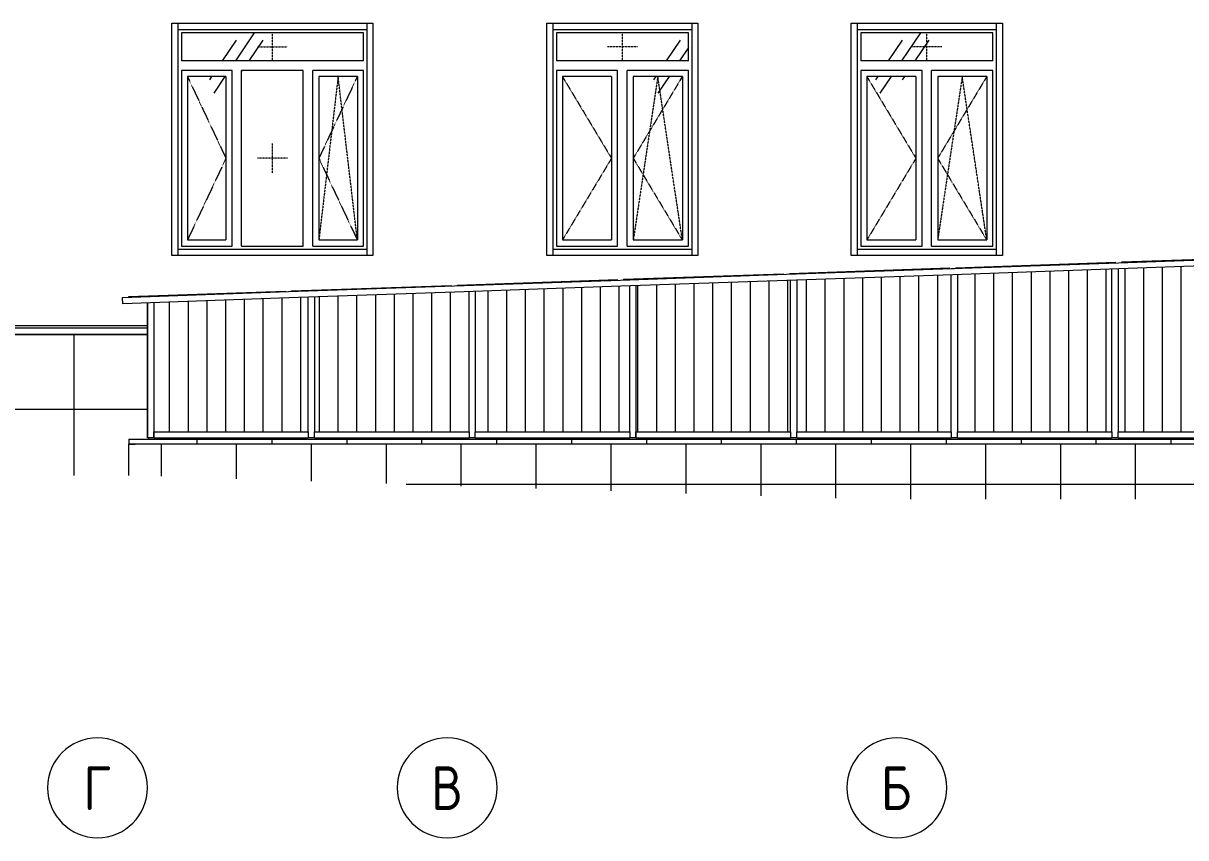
# Model space of a CAD drawing. Header units: millimetres. Extents: x -515342 to 330399, y -224905 to 507333.
# Drawn here: x 185808 to 195116, y -55029 to -48509 of the extents above; entities that cross this region are included whole.
import ezdxf

# ---------------------------------------------------------------- set-up
doc = ezdxf.new("R2010")
doc.units = ezdxf.units.MM
doc.linetypes.add('ASVP_Штриховая_ш2 п1', pattern=[3, 2, -1])
doc.layers.get('0').update_dxf_attribs({"lineweight": 0})
for name, color, linetype, lineweight in [('Витраж', 7, 'Continuous', 0), ('Ограждение', 7, 'Continuous', 0), ('Окна', 7, 'Continuous', 0), ('Окна открывание', 7, 'Continuous', 0), ('Оси', 7, 'Continuous', 0), ('Панели витража', 7, 'Continuous', 0), ('Перекрытие', 7, 'Continuous', 0), ('Перекрытие штриховка', 7, 'Continuous', 0), ('Стены внутренние', 7, 'Continuous', 0), ('Стены штриховка поверхности', 7, 'Continuous', 0)]:
    doc.layers.add(name, color=color, linetype=linetype, lineweight=lineweight)
doc.styles.add('GOST Common', font='', dxfattribs={"width": 0.9, "height": 350})
doc.styles.get('GOST Common').set_extended_font_data('GOST Common')
pattern_1 = [(236.31, (997.1, 1244.6), (-1777.996, -3556.002), [641.07, -5769.6]), (236.31, (1032.67, 1137.9), (-1777.996, -3556.002), [384.64, -6026.03]), (236.31, (819.3, 1137.9), (-1777.996, -3556.002), [384.64, -6026.03])]
pattern_2 = [(90, (-69.69, 0), (-150, 9e-15), [])]

# ---------------------------------------------------------------- blocks, each defined once
blk = doc.blocks.new('Окно_ПВХ_2Створки_1Фрамуга-верх - АР_Окно_ОП_1820_h_х11700_2ст1фр-в-V5-Фасад Д-А_')
at = {"layer": 'Окна'}
h = blk.add_hatch(dxfattribs=at)
h.set_pattern_fill('FP_1', color=256, style=0, pattern_type=2)
h.set_pattern_definition(pattern_1)
h.paths.add_polyline_path([(-4691.8, 885), (-4517.4, 885), (-4517.8, 2193), (-4910.4, 2193), (-4910.4, 885), (-4749.8, 885)])
at = {"layer": 'Окна открывание'}
h = blk.add_hatch(dxfattribs=at)
h.set_pattern_fill('FP_1', color=256, style=0, pattern_type=2)
h.set_pattern_definition(pattern_1)
h.paths.add_polyline_path([(-4471.4, 2318), (-4468.4, 2318), (-4468.4, 2544), (-5526.4, 2544), (-5526.4, 2318), (-4517.8, 2318)])
at = {"layer": 'Окна'}
for p, q in [((-4468.4, 2544), (-5526.4, 2544)), ((-5526.4, 2544), (-5526.4, 2318)), ((-4468.4, 2318), (-4468.4, 2544)), ((-4468.4, 2318), (-5526.4, 2318)), ((-5035.4, 2242), (-5526.4, 2242)), ((-5526.4, 2242), (-5526.4, 836)), ((-5035.4, 836), (-5035.4, 2242)), ((-4468.4, 2242), (-4959.4, 2242)), ((-4959.4, 836), (-4959.4, 2242)), ((-4468.4, 836), (-4468.4, 2242)), ((-5477.4, 2193), (-5477.4, 885)), ((-5084.4, 2193), (-5477.4, 2193)), ((-5084.4, 2193), (-5084.4, 885)), ((-4910.4, 2193), (-4910.4, 885)), ((-4517.4, 2193), (-4910.4, 2193)), ((-4517.4, 2193), (-4517.4, 885)), ((-5477.4, 885), (-5084.4, 885)), ((-4910.4, 885), (-4517.4, 885)), ((-5526.4, 836), (-5035.4, 836)), ((-4959.4, 836), (-4468.4, 836))]:
    blk.add_line(p, q, dxfattribs=at)
at = {"layer": 'Окна открывание', "linetype": 'ASVP_Штриховая_ш2 п1'}
for p, q in [((-4997.4, 2318), (-4997.4, 2544)), ((-4877.4, 2431), (-5117.4, 2431)), ((-5477.4, 2193), (-5084.4, 1539)), ((-4713.9, 2193), (-4910.4, 885)), ((-4517.4, 2193), (-4910.4, 1539)), ((-4517.4, 885), (-4713.9, 2193)), ((-5084.4, 1539), (-5477.4, 885)), ((-4910.4, 1539), (-4517.4, 885))]:
    blk.add_line(p, q, dxfattribs=at)
blk = doc.blocks.new('Окно_ПВХ_2Створки_1Фрамуга-верх - АР_Окно_ОП_1820_h_х11700_2ст1фр-в-V6-Фасад Д-А_')
at = {"layer": 'Окна'}
h = blk.add_hatch(dxfattribs=at)
h.set_pattern_fill('FP_1', color=256, style=0, pattern_type=2)
h.set_pattern_definition(pattern_1)
h.paths.add_polyline_path([(-2661, 885), (-2646.9, 885), (-2646.9, 2193), (-3039.9, 2193), (-3039.9, 885), (-2777, 885)])
at = {"layer": 'Окна открывание'}
h = blk.add_hatch(dxfattribs=at)
h.set_pattern_fill('FP_1', color=256, style=0, pattern_type=2)
h.set_pattern_definition(pattern_1)
h.paths.add_polyline_path([(-2196.8, 2318), (-2030.9, 2318), (-2030.9, 2544), (-3088.9, 2544), (-3088.9, 2318), (-2254.8, 2318)])
at = {"layer": 'Окна'}
for p, q in [((-2030.9, 2544), (-3088.9, 2544)), ((-3088.9, 2544), (-3088.9, 2318)), ((-2030.9, 2318), (-2030.9, 2544)), ((-2030.9, 2318), (-3088.9, 2318)), ((-2597.9, 2242), (-3088.9, 2242)), ((-3088.9, 2242), (-3088.9, 836)), ((-2597.9, 836), (-2597.9, 2242)), ((-2030.9, 2242), (-2521.9, 2242)), ((-2521.9, 836), (-2521.9, 2242)), ((-2030.9, 836), (-2030.9, 2242)), ((-3039.9, 2193), (-3039.9, 885)), ((-2646.9, 2193), (-3039.9, 2193)), ((-2646.9, 2193), (-2646.9, 885)), ((-2472.9, 2193), (-2472.9, 885)), ((-2079.9, 2193), (-2472.9, 2193)), ((-2079.9, 2193), (-2079.9, 885)), ((-3039.9, 885), (-2646.9, 885)), ((-2472.9, 885), (-2079.9, 885)), ((-3088.9, 836), (-2597.9, 836)), ((-2521.9, 836), (-2030.9, 836))]:
    blk.add_line(p, q, dxfattribs=at)
at = {"layer": 'Окна открывание', "linetype": 'ASVP_Штриховая_ш2 п1'}
for p, q in [((-2559.9, 2318), (-2559.9, 2544)), ((-2439.9, 2431), (-2679.9, 2431)), ((-3039.9, 2193), (-2646.9, 1539)), ((-2276.4, 2193), (-2472.9, 885)), ((-2079.9, 2193), (-2472.9, 1539)), ((-2079.9, 885), (-2276.4, 2193)), ((-2646.9, 1539), (-3039.9, 885)), ((-2472.9, 1539), (-2079.9, 885))]:
    blk.add_line(p, q, dxfattribs=at)
blk = doc.blocks.new('Окно_ПВХ_3Створки_1Фрамуга-верх - АР_Окно_ОП_1820_h_х1570_3ст2фр-в-9695280-Фасад Д-А_')
at = {"layer": 'Окна'}
h = blk.add_hatch(dxfattribs=at)
h.set_pattern_fill('FP_1', color=256, style=0, pattern_type=2)
h.set_pattern_definition(pattern_1)
h.paths.add_polyline_path([(-8231.3, 885), (-8171.7, 885), (-8171.7, 2193), (-8479.7, 2193), (-8479.7, 885), (-8463.4, 885)])
at = {"layer": 'Окна открывание'}
h = blk.add_hatch(dxfattribs=at)
h.set_pattern_fill('FP_1', color=256, style=0, pattern_type=2)
h.set_pattern_definition(pattern_1)
h.paths.add_polyline_path([(-7767.1, 2318), (-7070.7, 2318), (-7070.8, 2544), (-8528.7, 2544), (-8528.7, 2318), (-7999.2, 2318)])
h = blk.add_hatch(dxfattribs=at)
h.set_pattern_fill('FP_1', color=256, style=0, pattern_type=2)
h.set_pattern_definition(pattern_1)
h.paths.add_polyline_path([(-8046.7, 836), (-7552.7, 836), (-7552.7, 2242), (-8046.7, 2242), (-8046.7, 887.4)])
at = {"layer": 'Окна'}
for p, q in [((-7070.7, 2544), (-8528.7, 2544)), ((-8528.7, 2544), (-8528.7, 2318)), ((-7070.7, 2318), (-7070.7, 2544)), ((-7070.7, 2318), (-8528.7, 2318)), ((-8122.7, 2242), (-8528.7, 2242)), ((-8528.7, 2242), (-8528.7, 836)), ((-8122.7, 836), (-8122.7, 2242)), ((-7552.7, 2242), (-8046.7, 2242)), ((-8046.7, 836), (-8046.7, 2242)), ((-7552.7, 836), (-7552.7, 2242)), ((-7070.7, 2242), (-7476.7, 2242)), ((-7476.7, 836), (-7476.7, 2242)), ((-7070.7, 836), (-7070.7, 2242)), ((-8479.7, 2193), (-8479.7, 885)), ((-8171.7, 2193), (-8479.7, 2193)), ((-8171.7, 2193), (-8171.7, 885)), ((-7427.7, 2193), (-7427.7, 885)), ((-7119.7, 2193), (-7427.7, 2193)), ((-7119.7, 2193), (-7119.7, 885)), ((-8479.7, 885), (-8171.7, 885)), ((-7427.7, 885), (-7119.7, 885)), ((-8528.7, 836), (-8122.7, 836)), ((-8046.7, 836), (-7552.7, 836)), ((-7476.7, 836), (-7070.7, 836))]:
    blk.add_line(p, q, dxfattribs=at)
at = {"layer": 'Окна открывание', "linetype": 'ASVP_Штриховая_ш2 п1'}
for p, q in [((-7799.7, 2318), (-7799.7, 2544)), ((-7919.7, 2431), (-7679.7, 2431)), ((-8479.7, 2193), (-8171.7, 1539)), ((-7273.7, 2193), (-7427.7, 885)), ((-7119.7, 2193), (-7427.7, 1539)), ((-7119.7, 885), (-7273.7, 2193)), ((-7799.7, 1419), (-7799.7, 1659)), ((-8171.7, 1539), (-8479.7, 885)), ((-7679.7, 1539), (-7919.7, 1539)), ((-7427.7, 1539), (-7119.7, 885))]:
    blk.add_line(p, q, dxfattribs=at)
blk = doc.blocks.new('Прямоугольный импост - АР_Откос_Металлический_50х330 Белый Правый-9899491-Фасад Д-А_')
at = {"layer": 'Витраж'}
for p, q in [((-3114.9, 2570), (-3114.9, 2620)), ((-3114.9, 2620), (-2004.9, 2620)), ((-2004.9, 2620), (-2004.9, 2570)), ((-3114.9, 2570), (-2004.9, 2570))]:
    blk.add_line(p, q, dxfattribs=at)
blk = doc.blocks.new('Прямоугольный импост - АР_Откос_Металлический_50х330 Белый Левый-9898759-Фасад Д-А_')
at = {"layer": 'Витраж'}
for p, q in [((-3114.9, 760), (-3114.9, 810)), ((-2004.9, 810), (-3114.9, 810)), ((-2004.9, 760), (-3114.9, 760)), ((-2004.9, 810), (-2004.9, 760))]:
    blk.add_line(p, q, dxfattribs=at)
blk = doc.blocks.new('Прямоугольный импост - АР_Откос_Металлический_50х330 Белый Правый-9899492-Фасад Д-А_')
at = {"layer": 'Витраж'}
for p, q in [((-2004.9, 2620), (-1954.9, 2620)), ((-2004.9, 2620), (-2004.9, 760)), ((-1954.9, 2620), (-1954.9, 760)), ((-1954.9, 760), (-2004.9, 760))]:
    blk.add_line(p, q, dxfattribs=at)
blk = doc.blocks.new('Прямоугольный импост - АР_Откос_Металлический_50х330 Белый Левый-9898760-Фасад Д-А_')
at = {"layer": 'Витраж'}
for p, q in [((-3164.9, 2620), (-3114.9, 2620)), ((-3164.9, 760), (-3164.9, 2620)), ((-3114.9, 760), (-3114.9, 2620)), ((-3114.9, 760), (-3164.9, 760))]:
    blk.add_line(p, q, dxfattribs=at)
blk = doc.blocks.new('Прямоугольный импост - АР_Откос_Металлический_50х330 Коричневый Правый-9899918-Фасад Д-А_')
at = {"layer": 'Витраж'}
for p, q in [((-8554.7, 2570), (-8554.7, 2620)), ((-8554.7, 2620), (-7044.7, 2620)), ((-7044.7, 2620), (-7044.7, 2570)), ((-8554.7, 2570), (-7044.7, 2570))]:
    blk.add_line(p, q, dxfattribs=at)
blk = doc.blocks.new('Прямоугольный импост - АР_Откос_Металлический_50х330 Коричневый Левый-9899772-Фасад Д-А_')
at = {"layer": 'Витраж'}
for p, q in [((-8554.7, 760), (-8554.7, 810)), ((-7044.7, 810), (-8554.7, 810)), ((-7044.7, 760), (-8554.7, 760)), ((-7044.7, 810), (-7044.7, 760))]:
    blk.add_line(p, q, dxfattribs=at)
blk = doc.blocks.new('Прямоугольный импост - АР_Откос_Металлический_50х330 Коричневый Правый-9899919-Фасад Д-А_')
at = {"layer": 'Витраж'}
for p, q in [((-7044.7, 2620), (-6994.7, 2620)), ((-7044.7, 2620), (-7044.7, 760)), ((-6994.7, 2620), (-6994.7, 760)), ((-6994.7, 760), (-7044.7, 760))]:
    blk.add_line(p, q, dxfattribs=at)
blk = doc.blocks.new('Прямоугольный импост - АР_Откос_Металлический_50х330 Коричневый Левый-9899773-Фасад Д-А_')
at = {"layer": 'Витраж'}
for p, q in [((-8604.7, 2620), (-8554.7, 2620)), ((-8604.7, 760), (-8604.7, 2620)), ((-8554.7, 760), (-8554.7, 2620)), ((-8554.7, 760), (-8604.7, 760))]:
    blk.add_line(p, q, dxfattribs=at)
blk = doc.blocks.new('Ограждение - Ограждение-10017249-Фасад Д-А_')
at = {"layer": 'Ограждение'}
for p, q in [((-15929.6, 200), (-16114, 185.2)), ((329.6, 200), (557, 181.8)), ((-16114, 181.8), (-8801, 181.8)), ((-16114, 130), (-8801, 130)), ((260, 181.8), (557, 181.8)), ((260, 130), (557, 130)), ((557, 181.8), (557, 130))]:
    blk.add_line(p, q, dxfattribs=at)
blk = doc.blocks.new('Прямоугольный импост - АР_Импост_50х50 _труба_-10238068-Фасад Д-А_')
at = {"layer": 'Витраж'}
for p, q in [((-1024.3, 703.5), (305, 749.9)), ((305, 749.9), (306.7, 700)), ((306.7, 700), (-1022.5, 653.5))]:
    blk.add_line(p, q, dxfattribs=at)
blk = doc.blocks.new('Системная панель - АР_ПанельВитража_Монолитный поликарбонат 6мм-V118-Фасад Д-А_')
at = {"layer": 'Панели витража'}
h = blk.add_hatch(dxfattribs=at)
h.set_pattern_fill('FP_16', color=256, style=0, pattern_type=2)
h.set_pattern_definition(pattern_2)
h.paths.add_polyline_path([(-8950, 426.7), (-7695.7, 471.4), (-7695.9, 475.5), (-8950.2, 431.7)])
for p, q in [((-8950.2, 431.7), (-7695.9, 475.5)), ((-7695.7, 470.5), (-7695.9, 475.5)), ((-8950, 426.7), (-8950.2, 431.7))]:
    blk.add_line(p, q, dxfattribs=at)
blk = doc.blocks.new('Системная панель - АР_ПанельВитража_Монолитный поликарбонат 6мм-V119-Фасад Д-А_')
at = {"layer": 'Панели витража'}
h = blk.add_hatch(dxfattribs=at)
h.set_pattern_fill('FP_16', color=256, style=0, pattern_type=2)
h.set_pattern_definition(pattern_2)
h.paths.add_polyline_path([(-7645.7, 472.3), (-6366.4, 517.8), (-6366.6, 522), (-7645.9, 477.3)])
for p, q in [((-7645.9, 477.3), (-6366.6, 522)), ((-7645.7, 472.3), (-7645.9, 477.3)), ((-6366.4, 517), (-6366.6, 522))]:
    blk.add_line(p, q, dxfattribs=at)
blk = doc.blocks.new('Системная панель - АР_ПанельВитража_Монолитный поликарбонат 6мм-V120-Фасад Д-А_')
at = {"layer": 'Панели витража'}
h = blk.add_hatch(dxfattribs=at)
h.set_pattern_fill('FP_16', color=256, style=0, pattern_type=2)
h.set_pattern_definition(pattern_2)
h.paths.add_polyline_path([(-6316.4, 518.7), (-5037.2, 564.3), (-5037.3, 568.4), (-6316.6, 523.7), (-6316.5, 521)])
for p, q in [((-6316.6, 523.7), (-5037.3, 568.4)), ((-5037.1, 563.4), (-5037.3, 568.4)), ((-6316.4, 518.7), (-6316.6, 523.7))]:
    blk.add_line(p, q, dxfattribs=at)
blk = doc.blocks.new('Системная панель - АР_ПанельВитража_Монолитный поликарбонат 6мм-V121-Фасад Д-А_')
at = {"layer": 'Панели витража'}
h = blk.add_hatch(dxfattribs=at)
h.set_pattern_fill('FP_16', color=256, style=0, pattern_type=2)
h.set_pattern_definition(pattern_2)
h.paths.add_polyline_path([(-4987.2, 565.1), (-3707.9, 610.7), (-3708, 614.8), (-4987.3, 570.1)])
for p, q in [((-4987.3, 570.1), (-3708, 614.8)), ((-4987.2, 565.1), (-4987.3, 570.1)), ((-3707.8, 609.8), (-3708, 614.8))]:
    blk.add_line(p, q, dxfattribs=at)
blk = doc.blocks.new('Системная панель - АР_ПанельВитража_Монолитный поликарбонат 6мм-V122-Фасад Д-А_')
at = {"layer": 'Панели витража'}
h = blk.add_hatch(dxfattribs=at)
h.set_pattern_fill('FP_16', color=256, style=0, pattern_type=2)
h.set_pattern_definition(pattern_2)
h.paths.add_polyline_path([(-3657.9, 611.6), (-2378.6, 657.1), (-2378.7, 661.2), (-3658, 616.5)])
for p, q in [((-3658, 616.5), (-2378.7, 661.2)), ((-2378.6, 656.2), (-2378.7, 661.2)), ((-3657.9, 611.6), (-3658, 616.5))]:
    blk.add_line(p, q, dxfattribs=at)
blk = doc.blocks.new('Системная панель - АР_ПанельВитража_Монолитный поликарбонат 6мм-V123-Фасад Д-А_')
at = {"layer": 'Панели витража'}
h = blk.add_hatch(dxfattribs=at)
h.set_pattern_fill('FP_16', color=256, style=0, pattern_type=2)
h.set_pattern_definition(pattern_2)
h.paths.add_polyline_path([(-2328.6, 658), (-1049.3, 703.5), (-1049.4, 707.6), (-2328.8, 663)])
for p, q in [((-2328.8, 663), (-1049.4, 707.6)), ((-2328.6, 658), (-2328.8, 663)), ((-1049.3, 702.6), (-1049.4, 707.6))]:
    blk.add_line(p, q, dxfattribs=at)
blk = doc.blocks.new('Системная панель - АР_ПанельВитража_Монолитный поликарбонат 6мм-V124-Фасад Д-А_')
at = {"layer": 'Панели витража'}
h = blk.add_hatch(dxfattribs=at)
h.set_pattern_fill('FP_16', color=256, style=0, pattern_type=2)
h.set_pattern_definition(pattern_2)
h.paths.add_polyline_path([(-999.3, 704.4), (255, 748.2), (254.9, 753.2), (-999.5, 709.4)])
for p, q in [((-999.5, 709.4), (254.9, 753.2)), ((255, 748.2), (254.9, 753.2)), ((-999.3, 704.4), (-999.5, 709.4))]:
    blk.add_line(p, q, dxfattribs=at)
blk = doc.blocks.new('Прямоугольный импост - АР_Импост_50х50 _труба_-10238073-Фасад Д-А_')
at = {"layer": 'Витраж'}
for p, q in [((-9000, 425), (-7670.7, 471.4)), ((-8998.3, 375), (-9000, 425)), ((-7669, 421.5), (-8998.3, 375))]:
    blk.add_line(p, q, dxfattribs=at)
blk = doc.blocks.new('Прямоугольный импост - АР_Импост_50х50 _труба_-10238074-Фасад Д-А_')
at = {"layer": 'Витраж'}
for p, q in [((-7670.7, 471.4), (-6341.4, 517.8)), ((-6339.7, 467.9), (-7669, 421.5))]:
    blk.add_line(p, q, dxfattribs=at)
blk = doc.blocks.new('Системная панель - АР_ПанельВитража_Монолитный поликарбонат 6мм-10242005-Фасад Д-А_')
at = {"layer": 'Панели витража'}
h = blk.add_hatch(dxfattribs=at)
h.set_pattern_fill('FP_20', color=256, style=0, pattern_type=2)
h.set_pattern_definition(pattern_2)
h.paths.add_polyline_path([(-8750, -650), (-7512.9, -650), (-7512.9, 426.9), (-8750, 383.7), (-8750, -586.4)])
for p, q in [((-8750, 383.7), (-8750, -650)), ((-7512.9, -650), (-7512.9, 426.9)), ((-8750, -650), (-7512.9, -650))]:
    blk.add_line(p, q, dxfattribs=at)
blk = doc.blocks.new('Прямоугольный импост - АР_Импост_50х50 _труба_-10242007-Фасад Д-А_')
at = {"layer": 'Витраж'}
for p, q in [((-8800, 382), (-8800, -700)), ((-8750, -700), (-8750, -650)), ((-8750, -700), (-8800, -700))]:
    blk.add_line(p, q, dxfattribs=at)
blk = doc.blocks.new('Системная панель - АР_ПанельВитража_Монолитный поликарбонат 6мм-10242008-Фасад Д-А_')
at = {"layer": 'Панели витража'}
blk.add_line((-8801, -650), (-8801, 381.9), dxfattribs=at)
blk = doc.blocks.new('Прямоугольный импост - АР_Импост_50х50 _труба_-10242010-Фасад Д-А_')
at = {"layer": 'Витраж'}
for p, q in [((-8800, -700), (-8800, 382)), ((-8750, -650), (-8750, -700)), ((-8750, -700), (-8800, -700))]:
    blk.add_line(p, q, dxfattribs=at)
blk = doc.blocks.new('Системная панель - АР_ПанельВитража_Монолитный поликарбонат 6мм-10242011-Фасад Д-А_')
at = {"layer": 'Панели витража'}
h = blk.add_hatch(dxfattribs=at)
h.set_pattern_fill('FP_20', color=256, style=0, pattern_type=2)
h.set_pattern_definition(pattern_2)
h.paths.add_polyline_path([(-7462.9, -650), (-6225.7, -650), (-6225.7, 471.8), (-7462.9, 428.6), (-7462.9, -586.4)])
for p, q in [((-6225.7, -650), (-6225.7, 471.8)), ((-7462.9, 428.6), (-7462.9, -650)), ((-7462.9, -650), (-6225.7, -650))]:
    blk.add_line(p, q, dxfattribs=at)
blk = doc.blocks.new('Системная панель - АР_ПанельВитража_Монолитный поликарбонат 6мм-10242012-Фасад Д-А_')
at = {"layer": 'Панели витража'}
h = blk.add_hatch(dxfattribs=at)
h.set_pattern_fill('FP_20', color=256, style=0, pattern_type=2)
h.set_pattern_definition(pattern_2)
h.paths.add_polyline_path([(-6175.7, -650), (-4938.6, -650), (-4938.6, 516.8), (-6175.7, 473.6), (-6175.7, -586.4)])
for p, q in [((-6175.7, 473.6), (-6175.7, -650)), ((-4938.6, -650), (-4938.6, 516.8)), ((-6175.7, -650), (-4938.6, -650))]:
    blk.add_line(p, q, dxfattribs=at)
blk = doc.blocks.new('Системная панель - АР_ПанельВитража_Монолитный поликарбонат 6мм-10242013-Фасад Д-А_')
at = {"layer": 'Панели витража'}
h = blk.add_hatch(dxfattribs=at)
h.set_pattern_fill('FP_20', color=256, style=0, pattern_type=2)
h.set_pattern_definition(pattern_2)
h.paths.add_polyline_path([(-4888.6, -650), (-3651.4, -650), (-3651.4, 561.7), (-4888.6, 518.5), (-4888.6, -586.4)])
for p, q in [((-3651.4, -650), (-3651.4, 561.7)), ((-4888.6, 518.5), (-4888.6, -650)), ((-4888.6, -650), (-3651.4, -650))]:
    blk.add_line(p, q, dxfattribs=at)
blk = doc.blocks.new('Системная панель - АР_ПанельВитража_Монолитный поликарбонат 6мм-10242014-Фасад Д-А_')
at = {"layer": 'Панели витража'}
h = blk.add_hatch(dxfattribs=at)
h.set_pattern_fill('FP_20', color=256, style=0, pattern_type=2)
h.set_pattern_definition(pattern_2)
h.paths.add_polyline_path([(-2428.9, -650), (-2364.3, -650), (-2364.3, 606.7), (-3601.4, 563.5), (-3601.4, -650), (-2544.9, -650)])
for p, q in [((-3601.4, 563.5), (-3601.4, -650)), ((-2364.3, -650), (-2364.3, 606.7)), ((-3601.4, -650), (-2364.3, -650))]:
    blk.add_line(p, q, dxfattribs=at)
blk = doc.blocks.new('Системная панель - АР_ПанельВитража_Монолитный поликарбонат 6мм-10242015-Фасад Д-А_')
at = {"layer": 'Панели витража'}
h = blk.add_hatch(dxfattribs=at)
h.set_pattern_fill('FP_20', color=256, style=0, pattern_type=2)
h.set_pattern_definition(pattern_2)
h.paths.add_polyline_path([(-2314.3, -650), (-1077.1, -650), (-1077.1, 651.6), (-2314.3, 608.4), (-2314.3, -586.4)])
for p, q in [((-1077.1, -650), (-1077.1, 651.6)), ((-2314.3, 608.4), (-2314.3, -650)), ((-2314.3, -650), (-1077.1, -650))]:
    blk.add_line(p, q, dxfattribs=at)
blk = doc.blocks.new('Системная панель - АР_ПанельВитража_Монолитный поликарбонат 6мм-10242016-Фасад Д-А_')
at = {"layer": 'Панели витража'}
h = blk.add_hatch(dxfattribs=at)
h.set_pattern_fill('FP_20', color=256, style=0, pattern_type=2)
h.set_pattern_definition(pattern_2)
h.paths.add_polyline_path([(-1027.1, -650), (210, -650), (210, 696.6), (-1027.1, 652.7), (-1027.1, -586.4)])
for p, q in [((-1027.1, 653.4), (-1027.1, -650)), ((210, -650), (210, 696.6)), ((-1027.1, -650), (210, -650))]:
    blk.add_line(p, q, dxfattribs=at)
blk = doc.blocks.new('Прямоугольный импост - АР_Импост_50х50 _труба_-10241997-Фасад Д-А_')
at = {"layer": 'Витраж'}
for p, q in [((-7512.9, -650), (-7512.9, -700)), ((-7462.9, -700), (-7462.9, -650)), ((-7462.9, -700), (-7512.9, -700))]:
    blk.add_line(p, q, dxfattribs=at)
blk = doc.blocks.new('Прямоугольный импост - АР_Импост_50х50 _труба_-10241998-Фасад Д-А_')
at = {"layer": 'Витраж'}
for p, q in [((-6225.7, -650), (-6225.7, -700)), ((-6175.7, -700), (-6175.7, -650)), ((-6175.7, -700), (-6225.7, -700))]:
    blk.add_line(p, q, dxfattribs=at)
blk = doc.blocks.new('Прямоугольный импост - АР_Импост_50х50 _труба_-10241999-Фасад Д-А_')
at = {"layer": 'Витраж'}
for p, q in [((-4938.6, -650), (-4938.6, -700)), ((-4888.6, -700), (-4888.6, -650)), ((-4888.6, -700), (-4938.6, -700))]:
    blk.add_line(p, q, dxfattribs=at)
blk = doc.blocks.new('Прямоугольный импост - АР_Импост_50х50 _труба_-10242000-Фасад Д-А_')
at = {"layer": 'Витраж'}
for p, q in [((-3651.4, -650), (-3651.4, -700)), ((-3601.4, -700), (-3601.4, -650)), ((-3601.4, -700), (-3651.4, -700))]:
    blk.add_line(p, q, dxfattribs=at)
blk = doc.blocks.new('Прямоугольный импост - АР_Импост_50х50 _труба_-10242001-Фасад Д-А_')
at = {"layer": 'Витраж'}
for p, q in [((-2364.3, 657.6), (-2339.3, 657.6)), ((-2364.3, -650), (-2364.3, -700)), ((-2314.3, -700), (-2314.3, -650)), ((-2314.3, -700), (-2364.3, -700))]:
    blk.add_line(p, q, dxfattribs=at)
blk = doc.blocks.new('Прямоугольный импост - АР_Импост_50х50 _труба_-10242002-Фасад Д-А_')
at = {"layer": 'Витраж'}
for p, q in [((-1077.1, -650), (-1077.1, -700)), ((-1027.1, -700), (-1027.1, -650)), ((-1027.1, -700), (-1077.1, -700))]:
    blk.add_line(p, q, dxfattribs=at)
blk = doc.blocks.new('Прямоугольный импост - АР_Импост_50х50 _труба_-10241566-Фасад Д-А_')
at = {"layer": 'Витраж'}
for p, q in [((-1027.1, -700), (-1027.1, -650)), ((210, -650), (210, -700)), ((-1027.1, -700), (210, -700))]:
    blk.add_line(p, q, dxfattribs=at)
blk = doc.blocks.new('СД_Люблино_Фасады_rvt-1-Фасад Д-А_')
at = {"layer": 'Перекрытие штриховка', "true_color": 0xcacaca}
h = blk.add_hatch(dxfattribs=at)
h.set_pattern_fill('FP_14', color=9, style=0, pattern_type=2)
h.set_pattern_definition([(0, (0, 0), (0, 600), []), (90, (0, 0), (-600, 4e-14), [])])
h.paths.add_polyline_path([(240.3, -750), (325, -750), (325, -710), (-8950, -710), (-8950, -750), (124.2, -750)])
at = {"layer": 'Стены штриховка поверхности', "true_color": 0xcacaca}
h = blk.add_hatch(dxfattribs=at)
h.set_pattern_fill('FP_2', color=9, style=0, pattern_type=2)
h.set_pattern_definition([(0, (-8785.5, 0), (0, 600), []), (90, (-8785.5, 0), (-600, 4e-14), [])])
h.paths.add_polyline_path([(-16105, -1000), (-13823.4, -1000), (-13823.4, -650), (-11643.4, -650), (-11643.4, -1000), (-8950, -1000), (-8950, -710), (-8785.5, -710), (-8785.5, -700), (-8800, -700), (-8801, 130), (-16105, 130), (-16105, -974.7)])
h.paths.add_polyline_path([(-12061, -647.6), (-13803.4, -647.6), (-13803.4, -340.1), (-11663.4, -340.1), (-11663.4, -647.6), (-11944.9, -647.6)])
h = blk.add_hatch(dxfattribs=at)
h.set_pattern_fill('FP_4', color=9, style=0, pattern_type=2)
h.set_pattern_definition([(0, (455, -3300), (0, 600), []), (90, (455, -3300), (-600, 4e-14), [])])
h.paths.add_polyline_path([(405, -1190), (405, 130), (260, 130), (260, -700), (-8785.5, -700), (-8785.5, -710), (325, -710), (325, -1190), (356.3, -1190)])
h = blk.add_hatch(dxfattribs=at)
h.set_pattern_fill('FP_3', color=9, style=0, pattern_type=2)
h.set_pattern_definition([(0, (315, 0), (0, 600), []), (90, (315, 0), (-600, 4e-14), [])])
h.paths.add_polyline_path([(-1268.4, -1190), (305, -1190), (305, -750), (-8900, -750), (-8900, -1000), (-8883.4, -1000.4), (-3049.8, -1190), (-1384.4, -1190)])
at = {"layer": 'Перекрытие'}
for p, q in [((-8950, -710), (325, -710)), ((-8950, -710), (-8950, -750)), ((325, -750), (-8950, -750))]:
    blk.add_line(p, q, dxfattribs=at)
at = {"layer": 'Стены внутренние'}
for p, q in [((-16055, 200), (-8801, 200)), ((-8950, -1000), (-8950, -750)), ((-8950, -750), (-8900, -750)), ((305, -750), (-8900, -750))]:
    blk.add_line(p, q, dxfattribs=at)
at = {"layer": 'Витраж', "lineweight": 9}
for name, p in [('Прямоугольный импост - АР_Откос_Металлический_50х330 Коричневый Левый-9899773-Фасад Д-А_', (0, 0)), ('Прямоугольный импост - АР_Откос_Металлический_50х330 Коричневый Правый-9899918-Фасад Д-А_', (0, 0)), ('Прямоугольный импост - АР_Откос_Металлический_50х330 Коричневый Правый-9899919-Фасад Д-А_', (0, 0)), ('Прямоугольный импост - АР_Откос_Металлический_50х330 Белый Левый-9898760-Фасад Д-А_', (-2437.5, 0)), ('Прямоугольный импост - АР_Откос_Металлический_50х330 Белый Правый-9899491-Фасад Д-А_', (-2437.5, 0)), ('Прямоугольный импост - АР_Откос_Металлический_50х330 Белый Правый-9899492-Фасад Д-А_', (-2437.5, 0)), ('Прямоугольный импост - АР_Откос_Металлический_50х330 Белый Левый-9898760-Фасад Д-А_', (0, 0)), ('Прямоугольный импост - АР_Откос_Металлический_50х330 Белый Правый-9899491-Фасад Д-А_', (0, 0)), ('Прямоугольный импост - АР_Откос_Металлический_50х330 Белый Правый-9899492-Фасад Д-А_', (0, 0)), ('Прямоугольный импост - АР_Откос_Металлический_50х330 Коричневый Левый-9899772-Фасад Д-А_', (0, 0)), ('Прямоугольный импост - АР_Откос_Металлический_50х330 Белый Левый-9898759-Фасад Д-А_', (-2437.5, 0)), ('Прямоугольный импост - АР_Откос_Металлический_50х330 Белый Левый-9898759-Фасад Д-А_', (0, 0)), ('Прямоугольный импост - АР_Импост_50х50 _труба_-10238068-Фасад Д-А_', (0, 0)), ('Прямоугольный импост - АР_Импост_50х50 _труба_-10238074-Фасад Д-А_', (3987.9, 139.3)), ('Прямоугольный импост - АР_Импост_50х50 _труба_-10242001-Фасад Д-А_', (0, 0)), ('Прямоугольный импост - АР_Импост_50х50 _труба_-10238074-Фасад Д-А_', (5317.1, 185.7)), ('Прямоугольный импост - АР_Импост_50х50 _труба_-10238074-Фасад Д-А_', (1329.3, 46.4)), ('Прямоугольный импост - АР_Импост_50х50 _труба_-10238074-Фасад Д-А_', (2658.6, 92.8)), ('Прямоугольный импост - АР_Импост_50х50 _труба_-10238073-Фасад Д-А_', (0, 0)), ('Прямоугольный импост - АР_Импост_50х50 _труба_-10238074-Фасад Д-А_', (0, 0)), ('Прямоугольный импост - АР_Импост_50х50 _труба_-10242007-Фасад Д-А_', (0, 0)), ('Прямоугольный импост - АР_Импост_50х50 _труба_-10242010-Фасад Д-А_', (0, 0)), ('Прямоугольный импост - АР_Импост_50х50 _труба_-10241566-Фасад Д-А_', (-7722.9, 0)), ('Прямоугольный импост - АР_Импост_50х50 _труба_-10241997-Фасад Д-А_', (0, 0)), ('Прямоугольный импост - АР_Импост_50х50 _труба_-10241566-Фасад Д-А_', (-6435.7, 0)), ('Прямоугольный импост - АР_Импост_50х50 _труба_-10241998-Фасад Д-А_', (0, 0)), ('Прямоугольный импост - АР_Импост_50х50 _труба_-10241566-Фасад Д-А_', (-5148.6, 0)), ('Прямоугольный импост - АР_Импост_50х50 _труба_-10241999-Фасад Д-А_', (0, 0)), ('Прямоугольный импост - АР_Импост_50х50 _труба_-10241566-Фасад Д-А_', (-3861.4, 0)), ('Прямоугольный импост - АР_Импост_50х50 _труба_-10242000-Фасад Д-А_', (0, 0)), ('Прямоугольный импост - АР_Импост_50х50 _труба_-10241566-Фасад Д-А_', (-2574.3, 0)), ('Прямоугольный импост - АР_Импост_50х50 _труба_-10241566-Фасад Д-А_', (-1287.1, 0)), ('Прямоугольный импост - АР_Импост_50х50 _труба_-10242002-Фасад Д-А_', (0, 0)), ('Прямоугольный импост - АР_Импост_50х50 _труба_-10241566-Фасад Д-А_', (0, 0))]:
    blk.add_blockref(name, p, dxfattribs=at)
at = {"layer": 'Ограждение', "lineweight": 9}
blk.add_blockref('Ограждение - Ограждение-10017249-Фасад Д-А_', (0, 0), dxfattribs=at)
at = {"layer": 'Окна', "lineweight": 9}
for name in ['Окно_ПВХ_3Створки_1Фрамуга-верх - АР_Окно_ОП_1820_h_х1570_3ст2фр-в-9695280-Фасад Д-А_', 'Окно_ПВХ_2Створки_1Фрамуга-верх - АР_Окно_ОП_1820_h_х11700_2ст1фр-в-V5-Фасад Д-А_', 'Окно_ПВХ_2Створки_1Фрамуга-верх - АР_Окно_ОП_1820_h_х11700_2ст1фр-в-V6-Фасад Д-А_']:
    blk.add_blockref(name, (0, 0), dxfattribs=at)
at = {"layer": 'Панели витража', "lineweight": 9}
for name in ['Системная панель - АР_ПанельВитража_Монолитный поликарбонат 6мм-V124-Фасад Д-А_', 'Системная панель - АР_ПанельВитража_Монолитный поликарбонат 6мм-V122-Фасад Д-А_', 'Системная панель - АР_ПанельВитража_Монолитный поликарбонат 6мм-V123-Фасад Д-А_', 'Системная панель - АР_ПанельВитража_Монолитный поликарбонат 6мм-10242015-Фасад Д-А_', 'Системная панель - АР_ПанельВитража_Монолитный поликарбонат 6мм-10242016-Фасад Д-А_', 'Системная панель - АР_ПанельВитража_Монолитный поликарбонат 6мм-V120-Фасад Д-А_', 'Системная панель - АР_ПанельВитража_Монолитный поликарбонат 6мм-V121-Фасад Д-А_', 'Системная панель - АР_ПанельВитража_Монолитный поликарбонат 6мм-10242013-Фасад Д-А_', 'Системная панель - АР_ПанельВитража_Монолитный поликарбонат 6мм-10242014-Фасад Д-А_', 'Системная панель - АР_ПанельВитража_Монолитный поликарбонат 6мм-V118-Фасад Д-А_', 'Системная панель - АР_ПанельВитража_Монолитный поликарбонат 6мм-V119-Фасад Д-А_', 'Системная панель - АР_ПанельВитража_Монолитный поликарбонат 6мм-10242011-Фасад Д-А_', 'Системная панель - АР_ПанельВитража_Монолитный поликарбонат 6мм-10242012-Фасад Д-А_', 'Системная панель - АР_ПанельВитража_Монолитный поликарбонат 6мм-10242008-Фасад Д-А_', 'Системная панель - АР_ПанельВитража_Монолитный поликарбонат 6мм-10242005-Фасад Д-А_']:
    blk.add_blockref(name, (0, 0), dxfattribs=at)
blk = doc.blocks.new('Ось сетки - Круг_Ø8 мм-6577-Фасад Д-А_')
at = {"layer": 'Оси'}
for start, end in [(360, 180), (180, 360)]:
    blk.add_arc((0, -3500), 400, start, end, dxfattribs=at)

msp = doc.modelspace()

# ---------------------------------------------------------------- block references
msp.add_blockref('СД_Люблино_Фасады_rvt-1-Фасад Д-А_', (195602.9839, -51129.182))
at = {"layer": 'Оси'}
for p in [(186402.9839, -51129.182), (189202.9839, -51129.182), (192802.9839, -51129.182)]:
    msp.add_blockref('Ось сетки - Круг_Ø8 мм-6577-Фасад Д-А_', p, dxfattribs=at)

# ---------------------------------------------------------------- texts
at = {"layer": 'Оси', "char_height": 350, "attachment_point": 1, "style": 'GOST Common'}
for s, insert, width in [('\\fGOST Common|b0|i0|c204|p34|;\\W.9;Г', (186289.2032, -54456.6486), 274.177125), ('\\fGOST Common|b0|i0|c204|p34|;\\W.9;В', (189074.3532, -54456.6486), 310.253062), ('\\fGOST Common|b0|i0|c204|p34|;\\W.9;Б', (192674.3532, -54456.6486), 310.253062)]:
    msp.add_mtext(s, dxfattribs=dict(at, insert=insert, width=width))

doc.saveas('drawing.dxf')
